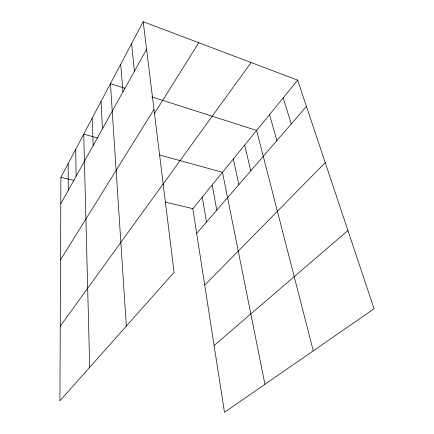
<?xml version="1.0" encoding="UTF-8"?>
<svg xmlns="http://www.w3.org/2000/svg" width="434" height="434" viewBox="0 0 434 434"><rect width="100%" height="100%" fill="white"/><g stroke="black" fill="none" stroke-linecap="round" stroke-linejoin="round"><path stroke-width="0.65" d="M143.182 21.7L60.917 177.294L59.908 400.864L174.067 272.378L143.182 21.7L297.637 80.138L374.092 308.731L224.481 412.3L192.832 208.667L297.637 80.138M60.798 203.806L146.583 49.319M60.543 259.825L153.994 109.439M154.428 113.534L198.767 42.733M60.245 326.14L163.168 183.897M163.054 184.157L251.08 62.523M196.678 233.411L306.42 106.411M204.718 285.149L325.229 162.636M214.098 345.486L347.932 230.508M60.917 177.294L74.1 180.43M165.17 202.092L192.832 208.667M97.905 138.039L83.735 134.139L89.702 367.327M159.566 154.998L222.485 172.298L264.924 384.302M125.041 88.303L110.442 83.626L126.343 326.091M151.813 96.874L256.619 130.439L313.277 350.829M283.218 97.824L291.225 123.994M269.563 114.565L276.865 140.611M244.684 145.081L250.765 170.812M233.318 159.018L238.879 184.575M212.15 184.976L216.783 210.143M202.271 197.085L206.497 222.045M131.589 43.628L134.399 71.268M120.695 64.227L122.974 91.834M101.046 101.393L102.44 128.811M92.16 118.205L93.185 145.488M75.738 149.258L76.134 176.188M68.143 163.623L68.268 190.352"/></g></svg>
